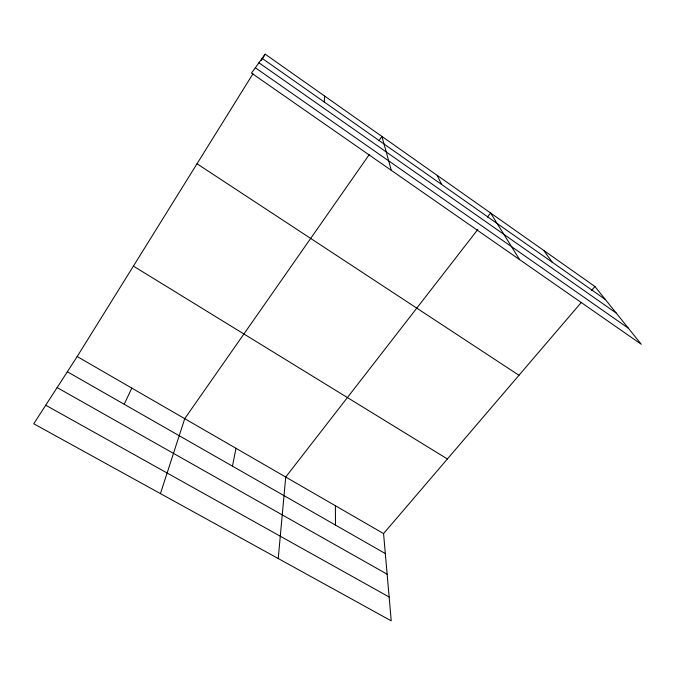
<?xml version="1.0" encoding="UTF-8"?>
<svg xmlns="http://www.w3.org/2000/svg" width="675" height="675" viewBox="0 0 675 675"><rect width="100%" height="100%" fill="white"/><g stroke="black" fill="none" stroke-linecap="round" stroke-linejoin="round"><path stroke-width="1.01" d="M324.245 102.001L324.624 96.061M278.235 558.546L285.727 477.039L477.799 229.5M232.453 466.155L236.005 448.31M160.447 493.611L184.722 418.677L369.377 154.415M124.2 404.266L131.811 388.1M581.302 302.425L383.569 533.579L391.23 620.831L33.75 423.765L77.186 356.535L252.973 73.778M261.284 60.404L265.165 54.169L594.928 286.504L641.25 344.267L251.471 73.06L265.165 54.169M378.945 140.721L381.94 136.443L391.314 170.362M487.401 217.122L490.598 212.996L519.64 259.656M591.519 290.486L594.928 286.504M45.74 405.211L389.137 597.012M57.13 387.585L387.138 574.197M67.348 371.756L385.324 553.567M77.186 356.535L383.569 533.579M133.405 266.11L447.39 458.975M197.024 163.772L518.982 375.283M255.327 67.745L628.408 328.252M258.93 62.767L616.25 313.09M262.128 58.354L605.365 299.523M543.679 250.4L552.226 262.187M437.231 175.399L441.61 184.469M335.399 505.744L335.483 525.066"/></g></svg>
